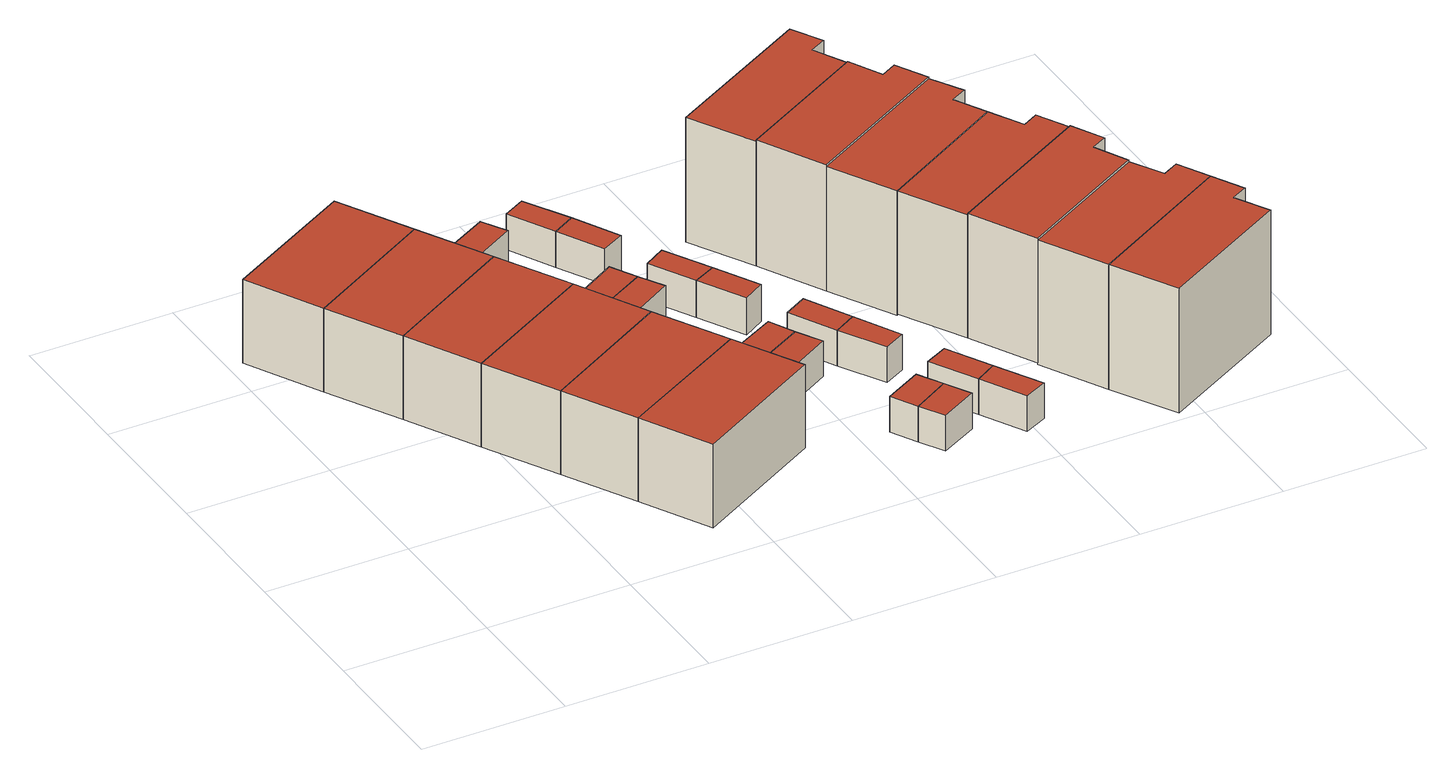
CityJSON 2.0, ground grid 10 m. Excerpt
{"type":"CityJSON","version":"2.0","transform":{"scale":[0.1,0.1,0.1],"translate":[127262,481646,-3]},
"CityObjects":{
"building1":{"type":"Building","attributes":{"b3_dak_type":"multiple horizontal","b3_h_dak_50p":3.68,"b3_h_dak_70p":3.7,"b3_h_dak_max":3.88,"b3_h_dak_min":3.58,"b3_h_maaiveld":-2.4,"b3_kas_warenhuis":false,"b3_mutatie_ahn3_ahn4":false,"b3_reconstructie_onvolledig":false,"b3_rmse_lod12":0.0569,"b3_rmse_lod13":0.0569,"b3_rmse_lod22":0.0497,"b3_val3dity_lod12":"[]","b3_val3dity_lod13":"[]","b3_val3dity_lod22":"[]","b3_volume_lod12":377.26,"b3_volume_lod13":377.26,"b3_volume_lod22":376.57,"geconstateerd":false,"oorspronkelijkbouwjaar":2007,"status":"Pand in gebruik"},"children":["building1-1"]},
"building1-1":{"type":"BuildingPart","parents":["building1"],"geometry":[{"type":"Solid","lod":"1.2","boundaries":[[[[0,1,2,3]],[[4,2,1,5]],[[5,1,0,6]],[[7,3,2,4]],[[6,0,3,7]],[[6,7,4,5]]]],"semantics":{"surfaces":[{"type":"GroundSurface"},{"type":"WallSurface","on_footprint_edge":true},{"type":"RoofSurface"}],"values":[[0,1,1,1,1,2]]}}]},
"building2":{"type":"Building","attributes":{"b3_dak_type":"multiple horizontal","b3_h_dak_50p":3.67,"b3_h_dak_70p":3.68,"b3_h_dak_max":3.88,"b3_h_dak_min":3.59,"b3_h_maaiveld":-2.43,"b3_kas_warenhuis":false,"b3_mutatie_ahn3_ahn4":false,"b3_reconstructie_onvolledig":false,"b3_rmse_lod12":0.0439,"b3_rmse_lod13":0.0439,"b3_rmse_lod22":0.0418,"b3_val3dity_lod12":"[]","b3_val3dity_lod13":"[]","b3_val3dity_lod22":"[]","b3_volume_lod12":363.44,"b3_volume_lod13":363.44,"b3_volume_lod22":362.91,"geconstateerd":false,"oorspronkelijkbouwjaar":2007,"status":"Pand in gebruik"},"children":["building2-1"]},
"building2-1":{"type":"BuildingPart","parents":["building2"],"geometry":[{"type":"Solid","lod":"1.2","boundaries":[[[[0,8,9,1]],[[10,8,0,6]],[[11,9,8,10]],[[6,0,1,5]],[[5,1,9,11]],[[5,11,10,6]]]],"semantics":{"surfaces":[{"type":"GroundSurface"},{"type":"WallSurface","on_footprint_edge":true},{"type":"RoofSurface"}],"values":[[0,1,1,1,1,2]]}}]},
"building3":{"type":"Building","attributes":{"b3_dak_type":"multiple horizontal","b3_h_dak_50p":3.67,"b3_h_dak_70p":3.69,"b3_h_dak_max":3.87,"b3_h_dak_min":3.59,"b3_h_maaiveld":-2.43,"b3_kas_warenhuis":false,"b3_mutatie_ahn3_ahn4":false,"b3_reconstructie_onvolledig":false,"b3_rmse_lod12":0.0453,"b3_rmse_lod13":0.0453,"b3_rmse_lod22":0.0418,"b3_val3dity_lod12":"[]","b3_val3dity_lod13":"[]","b3_val3dity_lod22":"[]","b3_volume_lod12":363.89,"b3_volume_lod13":363.89,"b3_volume_lod22":363.14,"geconstateerd":false,"oorspronkelijkbouwjaar":2007,"status":"Pand in gebruik"},"children":["building3-1"]},
"building3-1":{"type":"BuildingPart","parents":["building3"],"geometry":[{"type":"Solid","lod":"1.2","boundaries":[[[[12,9,8,13]],[[11,9,12,14]],[[14,12,13,15]],[[10,8,9,11]],[[15,13,8,10]],[[15,10,11,14]]]],"semantics":{"surfaces":[{"type":"GroundSurface"},{"type":"WallSurface","on_footprint_edge":true},{"type":"RoofSurface"}],"values":[[0,1,1,1,1,2]]}}]},
"building4":{"type":"Building","attributes":{"b3_dak_type":"multiple horizontal","b3_h_dak_50p":3.67,"b3_h_dak_70p":3.68,"b3_h_dak_max":3.87,"b3_h_dak_min":3.6,"b3_h_maaiveld":-2.43,"b3_kas_warenhuis":false,"b3_mutatie_ahn3_ahn4":false,"b3_reconstructie_onvolledig":false,"b3_rmse_lod12":0.0465,"b3_rmse_lod13":0.0465,"b3_rmse_lod22":0.0443,"b3_val3dity_lod12":"[]","b3_val3dity_lod13":"[]","b3_val3dity_lod22":"[]","b3_volume_lod12":363.65,"b3_volume_lod13":363.65,"b3_volume_lod22":362.96,"geconstateerd":false,"oorspronkelijkbouwjaar":2007,"status":"Pand in gebruik"},"children":["building4-1"]},
"building4-1":{"type":"BuildingPart","parents":["building4"],"geometry":[{"type":"Solid","lod":"1.2","boundaries":[[[[13,16,17,12]],[[18,16,13,15]],[[19,17,16,18]],[[15,13,12,14]],[[14,12,17,19]],[[14,19,18,15]]]],"semantics":{"surfaces":[{"type":"GroundSurface"},{"type":"WallSurface","on_footprint_edge":true},{"type":"RoofSurface"}],"values":[[0,1,1,1,1,2]]}}]},
"building5":{"type":"Building","attributes":{"b3_dak_type":"multiple horizontal","b3_h_dak_50p":3.68,"b3_h_dak_70p":3.69,"b3_h_dak_max":3.86,"b3_h_dak_min":3.58,"b3_h_maaiveld":-2.43,"b3_kas_warenhuis":false,"b3_mutatie_ahn3_ahn4":false,"b3_reconstructie_onvolledig":false,"b3_rmse_lod12":0.0464,"b3_rmse_lod13":0.0464,"b3_rmse_lod22":0.041,"b3_val3dity_lod12":"[]","b3_val3dity_lod13":"[]","b3_val3dity_lod22":"[]","b3_volume_lod12":363.82,"b3_volume_lod13":363.82,"b3_volume_lod22":363.09,"geconstateerd":false,"oorspronkelijkbouwjaar":2007,"status":"Pand in gebruik"},"children":["building5-1"]},
"building5-1":{"type":"BuildingPart","parents":["building5"],"geometry":[{"type":"Solid","lod":"1.2","boundaries":[[[[16,20,21,17]],[[22,20,16,18]],[[23,21,20,22]],[[18,16,17,19]],[[19,17,21,23]],[[19,23,22,18]]]],"semantics":{"surfaces":[{"type":"GroundSurface"},{"type":"WallSurface","on_footprint_edge":true},{"type":"RoofSurface"}],"values":[[0,1,1,1,1,2]]}}]},
"building6":{"type":"Building","attributes":{"b3_dak_type":"multiple horizontal","b3_h_dak_50p":3.67,"b3_h_dak_70p":3.69,"b3_h_dak_max":3.86,"b3_h_dak_min":3.59,"b3_h_maaiveld":-2.44,"b3_kas_warenhuis":false,"b3_mutatie_ahn3_ahn4":false,"b3_reconstructie_onvolledig":false,"b3_rmse_lod12":0.0437,"b3_rmse_lod13":0.0437,"b3_rmse_lod22":0.0391,"b3_val3dity_lod12":"[]","b3_val3dity_lod13":"[]","b3_val3dity_lod22":"[]","b3_volume_lod12":344.81,"b3_volume_lod13":344.81,"b3_volume_lod22":344.14,"geconstateerd":false,"oorspronkelijkbouwjaar":2007,"status":"Pand in gebruik"},"children":["building6-1"]},
"building6-1":{"type":"BuildingPart","parents":["building6"],"geometry":[{"type":"Solid","lod":"1.2","boundaries":[[[[20,24,25,21]],[[26,24,20,22]],[[27,25,24,26]],[[22,20,21,23]],[[23,21,25,27]],[[23,27,26,22]]]],"semantics":{"surfaces":[{"type":"GroundSurface"},{"type":"WallSurface","on_footprint_edge":true},{"type":"RoofSurface"}],"values":[[0,1,1,1,1,2]]}}]},
"building7":{"type":"Building","attributes":{"b3_dak_type":"multiple horizontal","b3_h_dak_50p":0.16,"b3_h_dak_70p":0.18,"b3_h_dak_max":0.22,"b3_h_dak_min":0.1,"b3_h_maaiveld":-2.43,"b3_kas_warenhuis":false,"b3_mutatie_ahn3_ahn4":false,"b3_reconstructie_onvolledig":false,"b3_rmse_lod12":0.0313,"b3_rmse_lod13":0.0313,"b3_rmse_lod22":0.0279,"b3_val3dity_lod12":"[]","b3_val3dity_lod13":"[]","b3_val3dity_lod22":"[]","b3_volume_lod12":15.59,"b3_volume_lod13":15.59,"b3_volume_lod22":15.58,"geconstateerd":false,"oorspronkelijkbouwjaar":2007,"status":"Pand in gebruik"},"children":["building7-1"]},
"building7-1":{"type":"BuildingPart","parents":["building7"],"geometry":[{"type":"Solid","lod":"1.2","boundaries":[[[[28,29,30,31]],[[32,29,28,33]],[[33,28,31,34]],[[35,30,29,32]],[[34,31,30,35]],[[34,35,32,33]]]],"semantics":{"surfaces":[{"type":"GroundSurface"},{"type":"WallSurface","on_footprint_edge":true},{"type":"RoofSurface"}],"values":[[0,1,1,1,1,2]]}}]},
"building8":{"type":"Building","attributes":{"b3_dak_type":"multiple horizontal","b3_h_dak_50p":0.17,"b3_h_dak_70p":0.19,"b3_h_dak_max":0.23,"b3_h_dak_min":0.09,"b3_h_maaiveld":-2.42,"b3_kas_warenhuis":false,"b3_mutatie_ahn3_ahn4":false,"b3_reconstructie_onvolledig":false,"b3_rmse_lod12":0.0332,"b3_rmse_lod13":0.0332,"b3_rmse_lod22":0.0259,"b3_val3dity_lod12":"[]","b3_val3dity_lod13":"[]","b3_val3dity_lod22":"[]","b3_volume_lod12":15.63,"b3_volume_lod13":15.63,"b3_volume_lod22":15.58,"geconstateerd":false,"oorspronkelijkbouwjaar":2007,"status":"Pand in gebruik"},"children":["building8-1"]},
"building8-1":{"type":"BuildingPart","parents":["building8"],"geometry":[{"type":"Solid","lod":"1.2","boundaries":[[[[36,37,38,39]],[[40,37,36,41]],[[41,36,39,42]],[[43,38,37,40]],[[42,39,38,43]],[[42,43,40,41]]]],"semantics":{"surfaces":[{"type":"GroundSurface"},{"type":"WallSurface","on_footprint_edge":true},{"type":"RoofSurface"}],"values":[[0,1,1,1,1,2]]}}]},
"building9":{"type":"Building","attributes":{"b3_dak_type":"multiple horizontal","b3_h_dak_50p":0.16,"b3_h_dak_70p":0.18,"b3_h_dak_max":0.23,"b3_h_dak_min":0.1,"b3_h_maaiveld":-2.42,"b3_kas_warenhuis":false,"b3_mutatie_ahn3_ahn4":false,"b3_reconstructie_onvolledig":false,"b3_rmse_lod12":0.0312,"b3_rmse_lod13":0.0312,"b3_rmse_lod22":0.0287,"b3_val3dity_lod12":"[]","b3_val3dity_lod13":"[]","b3_val3dity_lod22":"[]","b3_volume_lod12":15.54,"b3_volume_lod13":15.54,"b3_volume_lod22":15.51,"geconstateerd":false,"oorspronkelijkbouwjaar":2007,"status":"Pand in gebruik"},"children":["building9-1"]},
"building9-1":{"type":"BuildingPart","parents":["building9"],"geometry":[{"type":"Solid","lod":"1.2","boundaries":[[[[44,37,36,45]],[[40,37,44,46]],[[46,44,45,47]],[[41,36,37,40]],[[47,45,36,41]],[[47,41,40,46]]]],"semantics":{"surfaces":[{"type":"GroundSurface"},{"type":"WallSurface","on_footprint_edge":true},{"type":"RoofSurface"}],"values":[[0,1,1,1,1,2]]}}]},
"building10":{"type":"Building","attributes":{"b3_dak_type":"multiple horizontal","b3_h_dak_50p":0.15,"b3_h_dak_70p":0.17,"b3_h_dak_max":0.23,"b3_h_dak_min":0.08,"b3_h_maaiveld":-2.44,"b3_kas_warenhuis":false,"b3_mutatie_ahn3_ahn4":false,"b3_reconstructie_onvolledig":false,"b3_rmse_lod12":0.0303,"b3_rmse_lod13":0.0303,"b3_rmse_lod22":0.0281,"b3_val3dity_lod12":"[]","b3_val3dity_lod13":"[]","b3_val3dity_lod22":"[]","b3_volume_lod12":16.61,"b3_volume_lod13":16.61,"b3_volume_lod22":16.58,"geconstateerd":false,"oorspronkelijkbouwjaar":2007,"status":"Pand in gebruik"},"children":["building10-1"]},
"building10-1":{"type":"BuildingPart","parents":["building10"],"geometry":[{"type":"Solid","lod":"1.2","boundaries":[[[[48,49,50,51]],[[52,48,51,53]],[[53,51,50,54]],[[54,50,49,55]],[[55,49,48,52]],[[55,52,53,54]]]],"semantics":{"surfaces":[{"type":"GroundSurface"},{"type":"WallSurface","on_footprint_edge":true},{"type":"RoofSurface"}],"values":[[0,1,1,1,1,2]]}}]},
"building11":{"type":"Building","attributes":{"b3_dak_type":"multiple horizontal","b3_h_dak_50p":0.16,"b3_h_dak_70p":0.18,"b3_h_dak_max":0.24,"b3_h_dak_min":0.11,"b3_h_maaiveld":-2.42,"b3_kas_warenhuis":false,"b3_mutatie_ahn3_ahn4":false,"b3_reconstructie_onvolledig":false,"b3_rmse_lod12":0.0306,"b3_rmse_lod13":0.0306,"b3_rmse_lod22":0.0278,"b3_val3dity_lod12":"[]","b3_val3dity_lod13":"[]","b3_val3dity_lod22":"[]","b3_volume_lod12":15.55,"b3_volume_lod13":15.55,"b3_volume_lod22":15.52,"geconstateerd":false,"oorspronkelijkbouwjaar":2007,"status":"Pand in gebruik"},"children":["building11-1"]},
"building11-1":{"type":"BuildingPart","parents":["building11"],"geometry":[{"type":"Solid","lod":"1.2","boundaries":[[[[56,57,58,59]],[[60,57,56,61]],[[61,56,59,62]],[[63,58,57,60]],[[62,59,58,63]],[[62,63,60,61]]]],"semantics":{"surfaces":[{"type":"GroundSurface"},{"type":"WallSurface","on_footprint_edge":true},{"type":"RoofSurface"}],"values":[[0,1,1,1,1,2]]}}]},
"building12":{"type":"Building","attributes":{"b3_dak_type":"multiple horizontal","b3_h_dak_50p":0.17,"b3_h_dak_70p":0.18,"b3_h_dak_max":0.24,"b3_h_dak_min":0.11,"b3_h_maaiveld":-2.41,"b3_kas_warenhuis":false,"b3_mutatie_ahn3_ahn4":false,"b3_reconstructie_onvolledig":false,"b3_rmse_lod12":0.0294,"b3_rmse_lod13":0.0294,"b3_rmse_lod22":0.0271,"b3_val3dity_lod12":"[]","b3_val3dity_lod13":"[]","b3_val3dity_lod22":"[]","b3_volume_lod12":15.49,"b3_volume_lod13":15.49,"b3_volume_lod22":15.45,"geconstateerd":false,"oorspronkelijkbouwjaar":2007,"status":"Pand in gebruik"},"children":["building12-1"]},
"building12-1":{"type":"BuildingPart","parents":["building12"],"geometry":[{"type":"Solid","lod":"1.2","boundaries":[[[[64,65,57,56]],[[66,65,64,67]],[[67,64,56,61]],[[60,57,65,66]],[[61,56,57,60]],[[61,60,66,67]]]],"semantics":{"surfaces":[{"type":"GroundSurface"},{"type":"WallSurface","on_footprint_edge":true},{"type":"RoofSurface"}],"values":[[0,1,1,1,1,2]]}}]},
"building13":{"type":"Building","attributes":{"b3_dak_type":"multiple horizontal","b3_h_dak_50p":0.15,"b3_h_dak_70p":0.19,"b3_h_dak_max":0.23,"b3_h_dak_min":0.09,"b3_h_maaiveld":-2.43,"b3_kas_warenhuis":false,"b3_mutatie_ahn3_ahn4":false,"b3_reconstructie_onvolledig":false,"b3_rmse_lod12":0.0332,"b3_rmse_lod13":0.0332,"b3_rmse_lod22":0.0319,"b3_val3dity_lod12":"[]","b3_val3dity_lod13":"[]","b3_val3dity_lod22":"[]","b3_volume_lod12":16.56,"b3_volume_lod13":16.56,"b3_volume_lod22":16.53,"geconstateerd":false,"oorspronkelijkbouwjaar":2007,"status":"Pand in gebruik"},"children":["building13-1"]},
"building13-1":{"type":"BuildingPart","parents":["building13"],"geometry":[{"type":"Solid","lod":"1.2","boundaries":[[[[68,69,48,51]],[[70,69,68,71]],[[71,68,51,53]],[[52,48,69,70]],[[53,51,48,52]],[[53,52,70,71]]]],"semantics":{"surfaces":[{"type":"GroundSurface"},{"type":"WallSurface","on_footprint_edge":true},{"type":"RoofSurface"}],"values":[[0,1,1,1,1,2]]}}]},
"building14":{"type":"Building","attributes":{"b3_dak_type":"multiple horizontal","b3_h_dak_50p":0.17,"b3_h_dak_70p":0.2,"b3_h_dak_max":0.24,"b3_h_dak_min":0.11,"b3_h_maaiveld":-2.52,"b3_kas_warenhuis":false,"b3_mutatie_ahn3_ahn4":false,"b3_reconstructie_onvolledig":false,"b3_rmse_lod12":0.0326,"b3_rmse_lod13":0.0326,"b3_rmse_lod22":0.0303,"b3_val3dity_lod12":"[]","b3_val3dity_lod13":"[]","b3_val3dity_lod22":"[]","b3_volume_lod12":17.23,"b3_volume_lod13":17.23,"b3_volume_lod22":17.18,"geconstateerd":false,"oorspronkelijkbouwjaar":2007,"status":"Pand in gebruik"},"children":["building14-1"]},
"building14-1":{"type":"BuildingPart","parents":["building14"],"geometry":[{"type":"Solid","lod":"1.2","boundaries":[[[[72,73,74,75]],[[76,72,75,77]],[[77,75,74,78]],[[78,74,73,79]],[[79,73,72,76]],[[79,76,77,78]]]],"semantics":{"surfaces":[{"type":"GroundSurface"},{"type":"WallSurface","on_footprint_edge":true},{"type":"RoofSurface"}],"values":[[0,1,1,1,1,2]]}}]},
"building15":{"type":"Building","attributes":{"b3_dak_type":"multiple horizontal","b3_h_dak_50p":0.17,"b3_h_dak_70p":0.2,"b3_h_dak_max":0.25,"b3_h_dak_min":0.1,"b3_h_maaiveld":-2.42,"b3_kas_warenhuis":false,"b3_mutatie_ahn3_ahn4":false,"b3_reconstructie_onvolledig":false,"b3_rmse_lod12":0.0344,"b3_rmse_lod13":0.0344,"b3_rmse_lod22":0.0261,"b3_val3dity_lod12":"[]","b3_val3dity_lod13":"[]","b3_val3dity_lod22":"[]","b3_volume_lod12":15.59,"b3_volume_lod13":15.59,"b3_volume_lod22":15.57,"geconstateerd":false,"oorspronkelijkbouwjaar":2007,"status":"Pand in gebruik"},"children":["building15-1"]},
"building15-1":{"type":"BuildingPart","parents":["building15"],"geometry":[{"type":"Solid","lod":"1.2","boundaries":[[[[80,81,82,83]],[[84,81,80,85]],[[85,80,83,86]],[[87,82,81,84]],[[86,83,82,87]],[[86,87,84,85]]]],"semantics":{"surfaces":[{"type":"GroundSurface"},{"type":"WallSurface","on_footprint_edge":true},{"type":"RoofSurface"}],"values":[[0,1,1,1,1,2]]}}]},
"building16":{"type":"Building","attributes":{"b3_dak_type":"multiple horizontal","b3_h_dak_50p":0.17,"b3_h_dak_70p":0.19,"b3_h_dak_max":0.24,"b3_h_dak_min":0.11,"b3_h_maaiveld":-2.42,"b3_kas_warenhuis":false,"b3_mutatie_ahn3_ahn4":false,"b3_reconstructie_onvolledig":false,"b3_rmse_lod12":0.0299,"b3_rmse_lod13":0.0299,"b3_rmse_lod22":0.0245,"b3_val3dity_lod12":"[]","b3_val3dity_lod13":"[]","b3_val3dity_lod22":"[]","b3_volume_lod12":15.59,"b3_volume_lod13":15.59,"b3_volume_lod22":15.56,"geconstateerd":false,"oorspronkelijkbouwjaar":2007,"status":"Pand in gebruik"},"children":["building16-1"]},
"building16-1":{"type":"BuildingPart","parents":["building16"],"geometry":[{"type":"Solid","lod":"1.2","boundaries":[[[[80,88,89,81]],[[90,88,80,85]],[[91,89,88,90]],[[85,80,81,84]],[[84,81,89,91]],[[84,91,90,85]]]],"semantics":{"surfaces":[{"type":"GroundSurface"},{"type":"WallSurface","on_footprint_edge":true},{"type":"RoofSurface"}],"values":[[0,1,1,1,1,2]]}}]},
"building17":{"type":"Building","attributes":{"b3_dak_type":"multiple horizontal","b3_h_dak_50p":0.17,"b3_h_dak_70p":0.2,"b3_h_dak_max":0.23,"b3_h_dak_min":0.11,"b3_h_maaiveld":-2.52,"b3_kas_warenhuis":false,"b3_mutatie_ahn3_ahn4":false,"b3_reconstructie_onvolledig":false,"b3_rmse_lod12":0.0311,"b3_rmse_lod13":0.0311,"b3_rmse_lod22":0.0301,"b3_val3dity_lod12":"[]","b3_val3dity_lod13":"[]","b3_val3dity_lod22":"[]","b3_volume_lod12":17.21,"b3_volume_lod13":17.21,"b3_volume_lod22":17.18,"geconstateerd":false,"oorspronkelijkbouwjaar":2007,"status":"Pand in gebruik"},"children":["building17-1"]},
"building17-1":{"type":"BuildingPart","parents":["building17"],"geometry":[{"type":"Solid","lod":"1.2","boundaries":[[[[92,93,72,75]],[[94,93,92,95]],[[95,92,75,77]],[[76,72,93,94]],[[77,75,72,76]],[[77,76,94,95]]]],"semantics":{"surfaces":[{"type":"GroundSurface"},{"type":"WallSurface","on_footprint_edge":true},{"type":"RoofSurface"}],"values":[[0,1,1,1,1,2]]}}]},
"building18":{"type":"Building","attributes":{"b3_dak_type":"multiple horizontal","b3_h_dak_50p":0.16,"b3_h_dak_70p":0.19,"b3_h_dak_max":0.23,"b3_h_dak_min":0.1,"b3_h_maaiveld":-2.44,"b3_kas_warenhuis":false,"b3_mutatie_ahn3_ahn4":false,"b3_reconstructie_onvolledig":false,"b3_rmse_lod12":0.0317,"b3_rmse_lod13":0.0317,"b3_rmse_lod22":0.0293,"b3_val3dity_lod12":"[]","b3_val3dity_lod13":"[]","b3_val3dity_lod22":"[]","b3_volume_lod12":16.69,"b3_volume_lod13":16.69,"b3_volume_lod22":16.64,"geconstateerd":false,"oorspronkelijkbouwjaar":2007,"status":"Pand in gebruik"},"children":["building18-1"]},
"building18-1":{"type":"BuildingPart","parents":["building18"],"geometry":[{"type":"Solid","lod":"1.2","boundaries":[[[[96,97,98,99]],[[100,98,97,101]],[[102,99,98,100]],[[103,96,99,102]],[[101,97,96,103]],[[101,103,102,100]]]],"semantics":{"surfaces":[{"type":"GroundSurface"},{"type":"WallSurface","on_footprint_edge":true},{"type":"RoofSurface"}],"values":[[0,1,1,1,1,2]]}}]},
"building19":{"type":"Building","attributes":{"b3_dak_type":"multiple horizontal","b3_h_dak_50p":0.16,"b3_h_dak_70p":0.18,"b3_h_dak_max":0.23,"b3_h_dak_min":0.11,"b3_h_maaiveld":-2.44,"b3_kas_warenhuis":false,"b3_mutatie_ahn3_ahn4":false,"b3_reconstructie_onvolledig":false,"b3_rmse_lod12":0.0314,"b3_rmse_lod13":0.0314,"b3_rmse_lod22":0.0299,"b3_val3dity_lod12":"[]","b3_val3dity_lod13":"[]","b3_val3dity_lod22":"[]","b3_volume_lod12":16.65,"b3_volume_lod13":16.65,"b3_volume_lod22":16.62,"geconstateerd":false,"oorspronkelijkbouwjaar":2007,"status":"Pand in gebruik"},"children":["building19-1"]},
"building19-1":{"type":"BuildingPart","parents":["building19"],"geometry":[{"type":"Solid","lod":"1.2","boundaries":[[[[98,97,104,105]],[[101,97,98,100]],[[106,104,97,101]],[[100,98,105,107]],[[107,105,104,106]],[[107,106,101,100]]]],"semantics":{"surfaces":[{"type":"GroundSurface"},{"type":"WallSurface","on_footprint_edge":true},{"type":"RoofSurface"}],"values":[[0,1,1,1,1,2]]}}]},
"building20":{"type":"Building","attributes":{"b3_dak_type":"multiple horizontal","b3_h_dak_50p":0.17,"b3_h_dak_70p":0.19,"b3_h_dak_max":0.22,"b3_h_dak_min":0.12,"b3_h_maaiveld":-2.43,"b3_kas_warenhuis":false,"b3_mutatie_ahn3_ahn4":false,"b3_reconstructie_onvolledig":false,"b3_rmse_lod12":0.0282,"b3_rmse_lod13":0.0282,"b3_rmse_lod22":0.027,"b3_val3dity_lod12":"[]","b3_val3dity_lod13":"[]","b3_val3dity_lod22":"[]","b3_volume_lod12":16.63,"b3_volume_lod13":16.63,"b3_volume_lod22":16.6,"geconstateerd":false,"oorspronkelijkbouwjaar":2007,"status":"Pand in gebruik"},"children":["building20-1"]},
"building20-1":{"type":"BuildingPart","parents":["building20"],"geometry":[{"type":"Solid","lod":"1.2","boundaries":[[[[108,109,110,111]],[[112,110,109,113]],[[114,111,110,112]],[[115,108,111,114]],[[113,109,108,115]],[[113,115,114,112]]]],"semantics":{"surfaces":[{"type":"GroundSurface"},{"type":"WallSurface","on_footprint_edge":true},{"type":"RoofSurface"}],"values":[[0,1,1,1,1,2]]}}]},
"building21":{"type":"Building","attributes":{"b3_dak_type":"multiple horizontal","b3_h_dak_50p":0.16,"b3_h_dak_70p":0.2,"b3_h_dak_max":0.33,"b3_h_dak_min":0.1,"b3_h_maaiveld":-2.42,"b3_kas_warenhuis":false,"b3_mutatie_ahn3_ahn4":false,"b3_reconstructie_onvolledig":false,"b3_rmse_lod12":0.0465,"b3_rmse_lod13":0.0465,"b3_rmse_lod22":0.0414,"b3_val3dity_lod12":"[]","b3_val3dity_lod13":"[]","b3_val3dity_lod22":"[]","b3_volume_lod12":16.55,"b3_volume_lod13":16.55,"b3_volume_lod22":16.59,"geconstateerd":false,"oorspronkelijkbouwjaar":2007,"status":"Pand in gebruik"},"children":["building21-1"]},
"building21-1":{"type":"BuildingPart","parents":["building21"],"geometry":[{"type":"Solid","lod":"1.2","boundaries":[[[[110,109,116,117]],[[113,109,110,112]],[[118,116,109,113]],[[112,110,117,119]],[[119,117,116,118]],[[119,118,113,112]]]],"semantics":{"surfaces":[{"type":"GroundSurface"},{"type":"WallSurface","on_footprint_edge":true},{"type":"RoofSurface"}],"values":[[0,1,1,1,1,2]]}}]},
"building22":{"type":"Building","attributes":{"b3_dak_type":"multiple horizontal","b3_h_dak_50p":6.6,"b3_h_dak_70p":6.63,"b3_h_dak_max":6.98,"b3_h_dak_min":0.61,"b3_h_maaiveld":-2.48,"b3_kas_warenhuis":false,"b3_mutatie_ahn3_ahn4":false,"b3_reconstructie_onvolledig":false,"b3_rmse_lod12":3.22,"b3_rmse_lod13":0.165,"b3_rmse_lod22":0.171,"b3_val3dity_lod12":"[]","b3_val3dity_lod13":"[]","b3_val3dity_lod22":"[]","b3_volume_lod12":509.9,"b3_volume_lod13":404.29,"b3_volume_lod22":403.83,"geconstateerd":false,"oorspronkelijkbouwjaar":2007,"status":"Pand in gebruik"},"children":["building22-1"]},
"building22-1":{"type":"BuildingPart","parents":["building22"],"geometry":[{"type":"Solid","lod":"1.2","boundaries":[[[[120,121,122,123,124,125]],[[126,123,122,127]],[[128,124,123,126]],[[129,121,120,130]],[[127,122,121,129]],[[130,120,125,131]],[[131,125,124,128]],[[131,128,126,127,129,130]]]],"semantics":{"surfaces":[{"type":"GroundSurface"},{"type":"WallSurface","on_footprint_edge":true},{"type":"RoofSurface"}],"values":[[0,1,1,1,1,1,1,2]]}}]},
"building23":{"type":"Building","attributes":{"b3_dak_type":"multiple horizontal","b3_h_dak_50p":6.63,"b3_h_dak_70p":6.73,"b3_h_dak_max":6.97,"b3_h_dak_min":0.62,"b3_h_maaiveld":-2.46,"b3_kas_warenhuis":false,"b3_mutatie_ahn3_ahn4":false,"b3_reconstructie_onvolledig":false,"b3_rmse_lod12":3.55,"b3_rmse_lod13":1.26,"b3_rmse_lod22":1.26,"b3_val3dity_lod12":"[]","b3_val3dity_lod13":"[]","b3_val3dity_lod22":"[]","b3_volume_lod12":518.64,"b3_volume_lod13":416.18,"b3_volume_lod22":413.57,"geconstateerd":false,"oorspronkelijkbouwjaar":2007,"status":"Pand in gebruik"},"children":["building23-1"]},
"building23-1":{"type":"BuildingPart","parents":["building23"],"geometry":[{"type":"Solid","lod":"1.2","boundaries":[[[[132,125,124,133,134,135]],[[136,125,132,137]],[[138,134,133,139]],[[140,135,134,138]],[[137,132,135,140]],[[139,133,124,141]],[[141,124,125,136]],[[141,136,137,140,138,139]]]],"semantics":{"surfaces":[{"type":"GroundSurface"},{"type":"WallSurface","on_footprint_edge":true},{"type":"RoofSurface"}],"values":[[0,1,1,1,1,1,1,2]]}}]},
"building24":{"type":"Building","attributes":{"b3_dak_type":"slanted","b3_h_dak_50p":6.6,"b3_h_dak_70p":6.64,"b3_h_dak_max":7,"b3_h_dak_min":0.48,"b3_h_maaiveld":-2.45,"b3_kas_warenhuis":false,"b3_mutatie_ahn3_ahn4":false,"b3_reconstructie_onvolledig":false,"b3_rmse_lod12":3.32,"b3_rmse_lod13":1.05,"b3_rmse_lod22":1.07,"b3_val3dity_lod12":"[]","b3_val3dity_lod13":"[]","b3_val3dity_lod22":"[]","b3_volume_lod12":512.52,"b3_volume_lod13":415.99,"b3_volume_lod22":415.28,"geconstateerd":false,"oorspronkelijkbouwjaar":2007,"status":"Pand in gebruik"},"children":["building24-1"]},
"building24-1":{"type":"BuildingPart","parents":["building24"],"geometry":[{"type":"Solid","lod":"1.2","boundaries":[[[[132,135,142,143,144,145]],[[146,143,142,147]],[[148,144,143,146]],[[149,135,132,150]],[[147,142,135,149]],[[150,132,145,151]],[[151,145,144,148]],[[151,148,146,147,149,150]]]],"semantics":{"surfaces":[{"type":"GroundSurface"},{"type":"WallSurface","on_footprint_edge":true},{"type":"RoofSurface"}],"values":[[0,1,1,1,1,1,1,2]]}}]},
"building25":{"type":"Building","attributes":{"b3_dak_type":"multiple horizontal","b3_h_dak_50p":6.59,"b3_h_dak_70p":6.63,"b3_h_dak_max":7,"b3_h_dak_min":0.4,"b3_h_maaiveld":-2.45,"b3_kas_warenhuis":false,"b3_mutatie_ahn3_ahn4":false,"b3_reconstructie_onvolledig":false,"b3_rmse_lod12":3.25,"b3_rmse_lod13":1.1,"b3_rmse_lod22":1.11,"b3_val3dity_lod12":"[]","b3_val3dity_lod13":"[]","b3_val3dity_lod22":"[]","b3_volume_lod12":509.86,"b3_volume_lod13":387.99,"b3_volume_lod22":387.61,"geconstateerd":false,"oorspronkelijkbouwjaar":2007,"status":"Pand in gebruik"},"children":["building25-1"]},
"building25-1":{"type":"BuildingPart","parents":["building25"],"geometry":[{"type":"Solid","lod":"1.2","boundaries":[[[[152,153,154,155,156,157]],[[151,153,152,158]],[[159,156,155,160]],[[161,157,156,159]],[[158,152,157,161]],[[160,155,154,148]],[[148,154,153,151]],[[148,151,158,161,159,160]]]],"semantics":{"surfaces":[{"type":"GroundSurface"},{"type":"WallSurface","on_footprint_edge":true},{"type":"RoofSurface"}],"values":[[0,1,1,1,1,1,1,2]]}}]},
"building26":{"type":"Building","attributes":{"b3_dak_type":"slanted","b3_h_dak_50p":6.59,"b3_h_dak_70p":6.64,"b3_h_dak_max":6.98,"b3_h_dak_min":0.62,"b3_h_maaiveld":-2.45,"b3_kas_warenhuis":false,"b3_mutatie_ahn3_ahn4":false,"b3_reconstructie_onvolledig":false,"b3_rmse_lod12":3.43,"b3_rmse_lod13":1.2,"b3_rmse_lod22":1.22,"b3_val3dity_lod12":"[]","b3_val3dity_lod13":"[]","b3_val3dity_lod22":"[]","b3_volume_lod12":511.91,"b3_volume_lod13":423.81,"b3_volume_lod22":422.27,"geconstateerd":false,"oorspronkelijkbouwjaar":2007,"status":"Pand in gebruik"},"children":["building26-1"]},
"building26-1":{"type":"BuildingPart","parents":["building26"],"geometry":[{"type":"Solid","lod":"1.2","boundaries":[[[[152,157,162,163,164,165]],[[166,163,162,167]],[[168,164,163,166]],[[169,157,152,170]],[[167,162,157,169]],[[170,152,165,171]],[[171,165,164,168]],[[171,168,166,167,169,170]]]],"semantics":{"surfaces":[{"type":"GroundSurface"},{"type":"WallSurface","on_footprint_edge":true},{"type":"RoofSurface"}],"values":[[0,1,1,1,1,1,1,2]]}}]},
"building27":{"type":"Building","attributes":{"b3_dak_type":"multiple horizontal","b3_h_dak_50p":6.59,"b3_h_dak_70p":6.63,"b3_h_dak_max":6.99,"b3_h_dak_min":0.41,"b3_h_maaiveld":-2.45,"b3_kas_warenhuis":false,"b3_mutatie_ahn3_ahn4":false,"b3_reconstructie_onvolledig":false,"b3_rmse_lod12":3.41,"b3_rmse_lod13":1.08,"b3_rmse_lod22":1.09,"b3_val3dity_lod12":"[]","b3_val3dity_lod13":"[]","b3_val3dity_lod22":"[]","b3_volume_lod12":511.09,"b3_volume_lod13":416.76,"b3_volume_lod22":416.8,"geconstateerd":false,"oorspronkelijkbouwjaar":2007,"status":"Pand in gebruik"},"children":["building27-1"]},
"building27-1":{"type":"BuildingPart","parents":["building27"],"geometry":[{"type":"Solid","lod":"1.2","boundaries":[[[[172,173,174,175,176,177]],[[178,173,172,179]],[[180,176,175,181]],[[182,177,176,180]],[[179,172,177,182]],[[181,175,174,183]],[[183,174,173,178]],[[183,178,179,182,180,181]]]],"semantics":{"surfaces":[{"type":"GroundSurface"},{"type":"WallSurface","on_footprint_edge":true},{"type":"RoofSurface"}],"values":[[0,1,1,1,1,1,1,2]]}}]},
"building28":{"type":"Building","attributes":{"b3_dak_type":"slanted","b3_h_dak_50p":6.59,"b3_h_dak_70p":6.62,"b3_h_dak_max":6.98,"b3_h_dak_min":0.6,"b3_h_maaiveld":-2.45,"b3_kas_warenhuis":false,"b3_mutatie_ahn3_ahn4":false,"b3_reconstructie_onvolledig":false,"b3_rmse_lod12":3.38,"b3_rmse_lod13":1.15,"b3_rmse_lod22":1.18,"b3_val3dity_lod12":"[]","b3_val3dity_lod13":"[]","b3_val3dity_lod22":"[]","b3_volume_lod12":510.9,"b3_volume_lod13":421.35,"b3_volume_lod22":420.76,"geconstateerd":false,"oorspronkelijkbouwjaar":2007,"status":"Pand in gebruik"},"children":["building28-1"]},
"building28-1":{"type":"BuildingPart","parents":["building28"],"geometry":[{"type":"Solid","lod":"1.2","boundaries":[[[[172,177,184,185,186,187]],[[188,185,184,189]],[[190,186,185,188]],[[182,177,172,179]],[[189,184,177,182]],[[179,172,187,191]],[[191,187,186,190]],[[191,190,188,189,182,179]]]],"semantics":{"surfaces":[{"type":"GroundSurface"},{"type":"WallSurface","on_footprint_edge":true},{"type":"RoofSurface"}],"values":[[0,1,1,1,1,1,1,2]]}}]}
},
"vertices":[
[129,328,6],[38,277,6],[10,329,6],[101,379,6],[10,329,67],[38,277,67],[129,328,67],[101,379,67],
[157,278,6],[66,227,6],[157,278,67],[66,227,67],
[93,177,6],[185,228,6],[93,177,67],[185,228,67],
[212,178,6],[121,127,6],[212,178,67],[121,127,67],
[240,128,6],[148,78,6],[240,128,67],[148,78,67],
[266,81,6],[174,30,6],[266,81,67],[174,30,67],
[177,331,6],[168,349,6],[194,363,6],[204,346,6],[168,349,32],[177,331,32],[204,346,32],[194,363,32],
[249,263,6],[223,249,6],[213,266,6],[239,281,6],[223,249,32],[249,263,32],[239,281,32],[213,266,32],
[233,231,6],[259,246,6],[233,231,32],[259,246,32],
[229,331,6],[212,363,6],[227,371,6],[245,340,6],[229,331,32],[245,340,32],[227,371,32],[212,363,32],
[304,163,6],[278,149,6],[268,167,6],[295,181,6],[278,149,32],[304,163,32],[295,181,32],[268,167,32],
[314,146,6],[288,131,6],[288,131,32],[314,146,32],
[262,308,6],[246,300,6],[246,300,32],[262,308,32],
[278,242,5],[261,273,5],[276,282,5],[294,250,5],[278,242,32],[294,250,32],[276,282,32],[261,273,32],
[356,69,6],[330,54,6],[320,72,6],[346,86,6],[330,54,32],[356,69,32],[346,86,32],[320,72,32],
[366,51,6],[340,37,6],[366,51,32],[340,37,32],
[311,219,5],[296,210,5],[296,210,32],[311,219,32],
[326,193,6],[343,161,6],[327,152,6],[310,184,6],[327,152,32],[343,161,32],[310,184,32],[326,193,32],
[360,129,6],[345,121,6],[360,129,32],[345,121,32],
[375,103,6],[392,72,6],[377,63,6],[359,95,6],[377,63,32],[392,72,32],[359,95,32],[375,103,32],
[410,40,6],[394,32,6],[410,40,32],[394,32,32],
[313,319,5],[416,375,5],[428,354,5],[417,348,5],[429,325,5],[338,275,5],[417,348,96],[428,354,96],[429,325,96],[416,375,96],[313,319,96],[338,275,96],
[362,230,5],[441,302,5],[452,308,5],[464,286,5],[338,275,97],[362,230,97],[452,308,97],[441,302,97],[464,286,97],[429,325,97],
[477,264,5],[466,258,5],[478,236,5],[387,185,5],[466,258,96],[477,264,96],[478,236,96],[464,286,96],[362,230,96],[387,185,96],
[412,141,6],[387,185,6],[478,236,6],[491,213,6],[502,219,6],[514,197,6],[412,141,96],[502,219,96],[491,213,96],[514,197,96],
[526,175,6],[515,169,6],[527,146,6],[436,96,6],[515,169,97],[526,175,97],[527,146,97],[514,197,97],[412,141,97],[436,96,97],
[461,51,5],[436,96,5],[527,146,5],[540,124,5],[551,130,5],[563,108,5],[436,96,96],[461,51,96],[551,130,96],[540,124,96],[563,108,96],[527,146,96],
[575,86,5],[564,80,5],[577,57,5],[486,7,5],[564,80,96],[575,86,96],[577,57,96],[486,7,96]
]}
